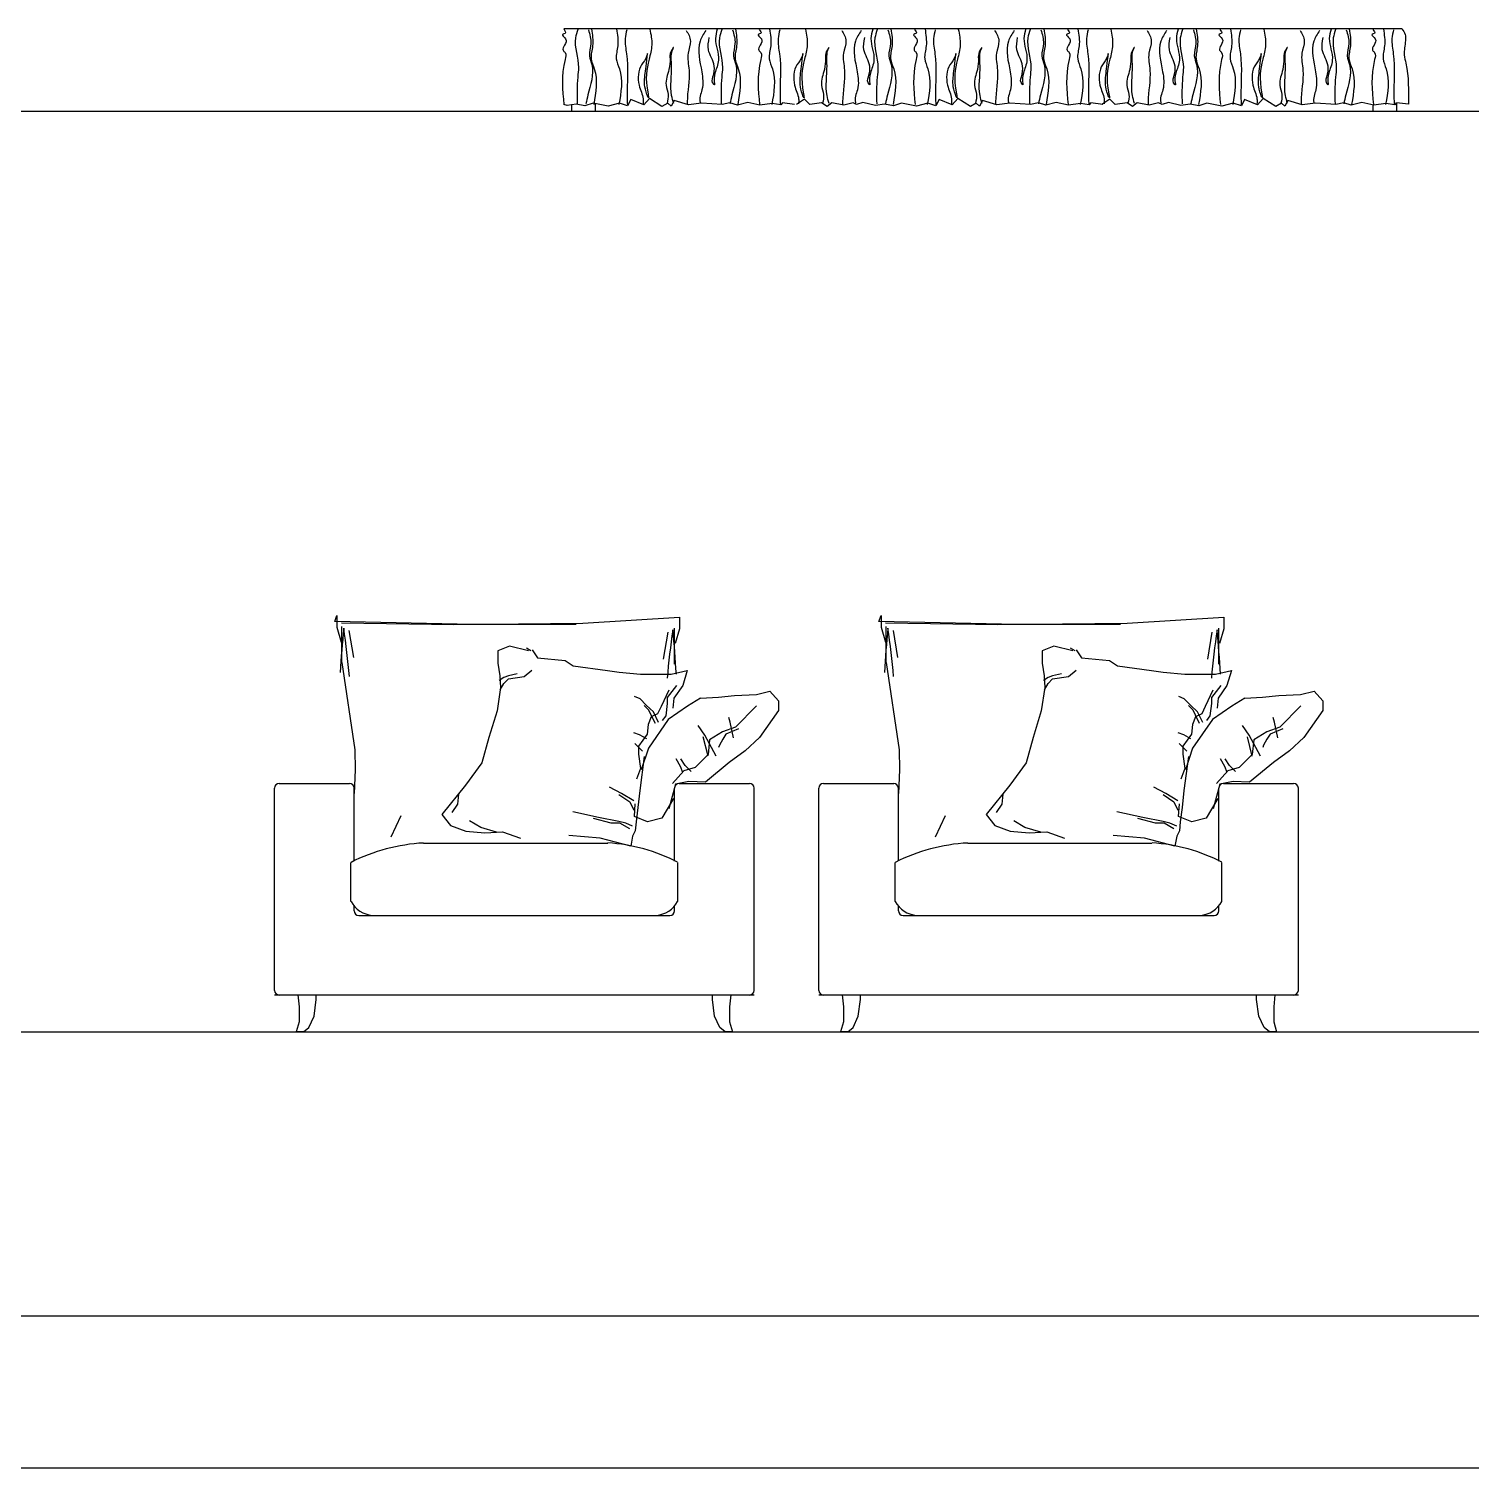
# Model space of a CAD drawing. Header units: inches. Extents: x 6 to 48.5, y 12.5 to 37.3.
# Drawn here: x 40.512 to 43.593, y 12.514 to 15.588 of the extents above; entities that cross this region are included whole.
import ezdxf

# ---------------------------------------------------------------- set-up
doc = ezdxf.new("R2010")
doc.units = ezdxf.units.IN
doc.header["$MEASUREMENT"] = 0
for name, color, linetype in [('02', 2, 'Continuous'), ('1', 1, 'Continuous'), ('4', 4, 'Continuous'), ('kadrbm', 4, 'Continuous')]:
    doc.layers.add(name, color=color, linetype=linetype)

# ---------------------------------------------------------------- blocks, each defined once
blk = doc.blocks.new('kadrbm')
at = {"layer": 'kadrbm', "color": 4}
blk.add_lwpolyline([(0, 0), (0, 24.7972), (21, 24.7972), (21, 0), (0, 0)], close=True, dxfattribs=at)
blk.add_lwpolyline([(20.6631, 0.3257), (20.6631, 24.4603), (0.3369, 24.4603), (0.3369, 0.3257), (20.6631, 0.3257)], dxfattribs=at)

msp = doc.modelspace()

# ---------------------------------------------------------------- linework, layer by layer
at = {"layer": '02'}
for p, q in [((43.4455, 15.5884), (41.655, 15.5884)), ((41.7219, 15.4292), (41.7219, 15.4129)), ((43.3837, 15.4256), (43.3837, 15.4129))]:
    msp.add_line(p, q, dxfattribs=at)
for points in [[(42.1479, 15.4269), (42.1225, 15.4305), (42.1189, 15.426), (42.1002, 15.4287), (42.0743, 15.4251), (42.0485, 15.4309), (42.0262, 15.4251), (42.0101, 15.4305), (41.9932, 15.4269), (41.9495, 15.43), (41.9214, 15.426), (41.8908, 15.4354), (41.8845, 15.4234), (41.8774, 15.4296), (41.8649, 15.4225), (41.8382, 15.4398), (41.8261, 15.426), (41.7981, 15.4372), (41.7914, 15.4238), (41.774, 15.43), (41.7499, 15.4234), (41.7178, 15.43), (41.7004, 15.4243), (41.6817, 15.4278), (41.6727, 15.4264)], [(42.8067, 15.4269), (42.7813, 15.4305), (42.7777, 15.426), (42.759, 15.4287), (42.7331, 15.4251), (42.7073, 15.4309), (42.685, 15.4251), (42.669, 15.4305), (42.652, 15.4269), (42.6083, 15.43), (42.5802, 15.426), (42.5496, 15.4354), (42.5433, 15.4234), (42.5362, 15.4296), (42.5237, 15.4225), (42.497, 15.4398), (42.4849, 15.426), (42.4569, 15.4372), (42.4502, 15.4238), (42.4328, 15.43), (42.4087, 15.4234), (42.3766, 15.43), (42.3592, 15.4243), (42.3405, 15.4278), (42.321, 15.4247), (42.2942, 15.4314), (42.2808, 15.4265), (42.2733, 15.4301), (42.2537, 15.4256), (42.2278, 15.4301), (42.218, 15.4229), (42.206, 15.4301), (42.1805, 15.4265), (42.1694, 15.4381), (42.152, 15.4269)], [(43.4335, 15.4303), (43.4301, 15.426), (43.4114, 15.4287), (43.3855, 15.4251), (43.3597, 15.4309), (43.3374, 15.4251), (43.3213, 15.4305), (43.3044, 15.4269), (43.2607, 15.43), (43.2326, 15.426), (43.202, 15.4354), (43.1957, 15.4234), (43.1886, 15.4296), (43.1761, 15.4225), (43.1494, 15.4398), (43.1373, 15.426), (43.1093, 15.4372), (43.1026, 15.4238), (43.0852, 15.43), (43.0611, 15.4234), (43.029, 15.43), (43.0116, 15.4243), (42.9929, 15.4278), (42.9734, 15.4247), (42.9466, 15.4314), (42.9332, 15.4265), (42.9257, 15.4301), (42.906, 15.4256), (42.8802, 15.4301), (42.8704, 15.4229), (42.8583, 15.4301), (42.8329, 15.4265), (42.8218, 15.4381), (42.8044, 15.4269)]]:
    msp.add_lwpolyline(points, dxfattribs=at)
for points in [[(41.6849, 15.5868), (41.6801, 15.5692), (41.6865, 15.5058), (41.6849, 15.4855), (41.6839, 15.4285)], [(41.7079, 15.5863), (41.7132, 15.557), (41.71, 15.5308), (41.7148, 15.5122), (41.7068, 15.4472), (41.7025, 15.4285)], [(41.7142, 15.5882), (41.7167, 15.5519), (41.7136, 15.5246), (41.7203, 15.5028), (41.7191, 15.427)], [(41.768, 15.5882), (41.7705, 15.5519), (41.7674, 15.5246), (41.7741, 15.5028), (41.7729, 15.427)], [(41.7899, 15.5864), (41.7862, 15.5676), (41.7893, 15.5349), (41.7905, 15.4434), (41.7911, 15.4258)], [(41.8391, 15.5875), (41.8432, 15.5542), (41.8374, 15.5237), (41.8351, 15.4495), (41.8363, 15.4409), (41.8328, 15.4484), (41.8282, 15.4846), (41.8334, 15.5295), (41.8339, 15.5358), (41.8328, 15.5312), (41.8213, 15.5116), (41.8161, 15.4679), (41.8247, 15.4392), (41.8247, 15.4282)], [(41.9168, 15.5852), (41.9257, 15.5624), (41.9208, 15.5367), (41.9228, 15.5001), (41.9188, 15.4328), (41.9188, 15.4268)], [(41.9584, 15.5847), (41.9462, 15.5618), (41.9499, 15.4967), (41.9504, 15.4584), (41.9462, 15.4312), (41.9467, 15.4296)], [(41.983, 15.5879), (41.9793, 15.5676), (41.9857, 15.5218), (41.9782, 15.4941), (41.9771, 15.4701), (41.9771, 15.469), (41.9761, 15.4696), (41.9739, 15.4861), (41.9766, 15.509), (41.9643, 15.5436), (41.9659, 15.5698)], [(41.9926, 15.5868), (41.9878, 15.5692), (41.9942, 15.5058), (41.9926, 15.4855), (41.9915, 15.4285)], [(42.0156, 15.5863), (42.0209, 15.557), (42.0177, 15.5308), (42.0225, 15.5122), (42.0145, 15.4472), (42.0102, 15.4285)], [(42.0219, 15.5882), (42.0243, 15.5519), (42.0213, 15.5246), (42.028, 15.5028), (42.0268, 15.427)], [(42.0723, 15.587), (42.076, 15.5785), (42.0705, 15.5767), (42.0772, 15.567), (42.0748, 15.5537), (42.0717, 15.5428), (42.076, 15.5379), (42.076, 15.5228), (42.0735, 15.427)], [(42.0948, 15.5882), (42.0972, 15.5519), (42.0942, 15.5246), (42.1009, 15.5028), (42.0996, 15.427)], [(42.1166, 15.5864), (42.113, 15.5676), (42.116, 15.5349), (42.1172, 15.4434), (42.1178, 15.4258)], [(42.1712, 15.5875), (42.1752, 15.5542), (42.1695, 15.5237), (42.1672, 15.4495), (42.1683, 15.4409), (42.1649, 15.4484), (42.1602, 15.4846), (42.1654, 15.5295), (42.166, 15.5358), (42.1649, 15.5312), (42.1533, 15.5116), (42.1482, 15.4679), (42.1568, 15.4392), (42.1568, 15.4282)], [(42.2489, 15.5852), (42.2578, 15.5624), (42.2528, 15.5367), (42.2548, 15.5001), (42.2509, 15.4328), (42.2509, 15.4268)], [(42.2905, 15.5847), (42.2782, 15.5618), (42.282, 15.4967), (42.2825, 15.4584), (42.2782, 15.4312), (42.2788, 15.4296)], [(42.3151, 15.5879), (42.3113, 15.5676), (42.3177, 15.5218), (42.3103, 15.4941), (42.3092, 15.4701), (42.3092, 15.469), (42.3081, 15.4696), (42.306, 15.4861), (42.3087, 15.509), (42.2964, 15.5436), (42.298, 15.5698)], [(42.3247, 15.5868), (42.3199, 15.5692), (42.3263, 15.5058), (42.3247, 15.4855), (42.3236, 15.4285)], [(42.3476, 15.5863), (42.3529, 15.557), (42.3497, 15.5308), (42.3545, 15.5122), (42.3465, 15.4472), (42.3423, 15.4285)], [(42.354, 15.5882), (42.3564, 15.5519), (42.3534, 15.5246), (42.36, 15.5028), (42.3588, 15.427)], [(42.4044, 15.587), (42.408, 15.5785), (42.4026, 15.5767), (42.4092, 15.567), (42.4068, 15.5537), (42.4038, 15.5428), (42.408, 15.5379), (42.408, 15.5228), (42.4056, 15.427)], [(42.4268, 15.5882), (42.4293, 15.5519), (42.4262, 15.5246), (42.4329, 15.5028), (42.4317, 15.427)], [(42.4487, 15.5864), (42.4451, 15.5676), (42.4481, 15.5349), (42.4493, 15.4434), (42.4499, 15.4258)], [(42.4979, 15.5875), (42.502, 15.5542), (42.4962, 15.5237), (42.4939, 15.4495), (42.4951, 15.4409), (42.4916, 15.4484), (42.487, 15.4846), (42.4922, 15.5295), (42.4928, 15.5358), (42.4916, 15.5312), (42.4801, 15.5116), (42.4749, 15.4679), (42.4835, 15.4392), (42.4835, 15.4282)], [(42.5756, 15.5852), (42.5845, 15.5624), (42.5796, 15.5367), (42.5816, 15.5001), (42.5776, 15.4328), (42.5776, 15.4268)], [(42.6173, 15.5847), (42.605, 15.5618), (42.6087, 15.4967), (42.6092, 15.4584), (42.605, 15.4312), (42.6055, 15.4296)], [(42.6418, 15.5879), (42.6381, 15.5676), (42.6445, 15.5218), (42.637, 15.4941), (42.6359, 15.4701), (42.6359, 15.469), (42.6349, 15.4696), (42.6327, 15.4861), (42.6354, 15.509), (42.6231, 15.5436), (42.6247, 15.5698)], [(42.6514, 15.5868), (42.6466, 15.5692), (42.653, 15.5058), (42.6514, 15.4855), (42.6503, 15.4285)], [(42.6744, 15.5863), (42.6797, 15.557), (42.6765, 15.5308), (42.6813, 15.5122), (42.6733, 15.4472), (42.669, 15.4285)], [(42.6807, 15.5882), (42.6832, 15.5519), (42.6801, 15.5246), (42.6868, 15.5028), (42.6856, 15.427)], [(42.7311, 15.587), (42.7348, 15.5785), (42.7293, 15.5767), (42.736, 15.567), (42.7336, 15.5537), (42.7305, 15.5428), (42.7348, 15.5379), (42.7348, 15.5228), (42.7324, 15.427)], [(42.7536, 15.5882), (42.756, 15.5519), (42.753, 15.5246), (42.7597, 15.5028), (42.7584, 15.427)], [(42.7754, 15.5864), (42.7718, 15.5676), (42.7748, 15.5349), (42.776, 15.4434), (42.7767, 15.4258)], [(42.8236, 15.5875), (42.8276, 15.5542), (42.8218, 15.5237), (42.8195, 15.4495), (42.8207, 15.4409), (42.8172, 15.4484), (42.8126, 15.4846), (42.8178, 15.5295), (42.8184, 15.5358), (42.8172, 15.5312), (42.8057, 15.5116), (42.8005, 15.4679), (42.8092, 15.4392), (42.8092, 15.4282)], [(42.9013, 15.5852), (42.9102, 15.5624), (42.9052, 15.5367), (42.9072, 15.5001), (42.9033, 15.4328), (42.9033, 15.4268)], [(42.9429, 15.5847), (42.9306, 15.5618), (42.9344, 15.4967), (42.9349, 15.4584), (42.9306, 15.4312), (42.9312, 15.4296)], [(42.9674, 15.5879), (42.9637, 15.5676), (42.9701, 15.5218), (42.9626, 15.4941), (42.9616, 15.4701), (42.9616, 15.469), (42.9605, 15.4696), (42.9584, 15.4861), (42.961, 15.509), (42.9488, 15.5436), (42.9504, 15.5698)], [(42.9771, 15.5868), (42.9722, 15.5692), (42.9787, 15.5058), (42.9771, 15.4855), (42.976, 15.4285)], [(43, 15.5863), (43.0053, 15.557), (43.0021, 15.5308), (43.0069, 15.5122), (42.9989, 15.4472), (42.9947, 15.4285)], [(43.0064, 15.5882), (43.0088, 15.5519), (43.0058, 15.5246), (43.0124, 15.5028), (43.0112, 15.427)], [(43.0568, 15.587), (43.0604, 15.5785), (43.055, 15.5767), (43.0616, 15.567), (43.0592, 15.5537), (43.0562, 15.5428), (43.0604, 15.5379), (43.0604, 15.5228), (43.058, 15.427)], [(43.0792, 15.5882), (43.0817, 15.5519), (43.0786, 15.5246), (43.0853, 15.5028), (43.0841, 15.427)], [(43.1011, 15.5864), (43.0974, 15.5676), (43.1005, 15.5349), (43.1017, 15.4434), (43.1023, 15.4258)], [(43.1503, 15.5875), (43.1544, 15.5542), (43.1486, 15.5237), (43.1463, 15.4495), (43.1474, 15.4409), (43.144, 15.4484), (43.1394, 15.4846), (43.1446, 15.5295), (43.1451, 15.5358), (43.144, 15.5312), (43.1325, 15.5116), (43.1273, 15.4679), (43.1359, 15.4392), (43.1359, 15.4282)], [(43.228, 15.5852), (43.2369, 15.5624), (43.232, 15.5367), (43.234, 15.5001), (43.23, 15.4328), (43.23, 15.4268)], [(43.2696, 15.5847), (43.2574, 15.5618), (43.2611, 15.4967), (43.2616, 15.4584), (43.2574, 15.4312), (43.2579, 15.4296)], [(43.2942, 15.5879), (43.2905, 15.5676), (43.2969, 15.5218), (43.2894, 15.4941), (43.2883, 15.4701), (43.2883, 15.469), (43.2873, 15.4696), (43.2851, 15.4861), (43.2878, 15.509), (43.2755, 15.5436), (43.2771, 15.5698)], [(43.3038, 15.5868), (43.299, 15.5692), (43.3054, 15.5058), (43.3038, 15.4855), (43.3027, 15.4285)], [(43.3267, 15.5863), (43.3321, 15.557), (43.3289, 15.5308), (43.3337, 15.5122), (43.3257, 15.4472), (43.3214, 15.4285)], [(43.3331, 15.5882), (43.3355, 15.5519), (43.3325, 15.5246), (43.3392, 15.5028), (43.338, 15.427)], [(43.3835, 15.587), (43.3872, 15.5785), (43.3817, 15.5767), (43.3884, 15.567), (43.386, 15.5537), (43.3829, 15.5428), (43.3872, 15.5379), (43.3872, 15.5228), (43.3847, 15.427)], [(43.406, 15.5882), (43.4084, 15.5519), (43.4054, 15.5246), (43.412, 15.5028), (43.4108, 15.427)], [(43.4278, 15.5864), (43.4242, 15.5676), (43.4272, 15.5349), (43.4284, 15.4434), (43.429, 15.4258)], [(41.89, 15.4288), (41.8855, 15.4464), (41.8855, 15.5098), (41.8866, 15.5415), (41.8872, 15.5432), (41.8896, 15.5487), (41.8845, 15.5407), (41.8821, 15.5245), (41.8798, 15.5018), (41.8736, 15.4684), (41.8781, 15.4481), (41.8758, 15.4294)], [(42.2221, 15.4288), (42.2175, 15.4464), (42.2175, 15.5098), (42.2187, 15.5415), (42.2192, 15.5432), (42.2217, 15.5487), (42.2166, 15.5407), (42.2141, 15.5245), (42.2119, 15.5018), (42.2056, 15.4684), (42.2102, 15.4481), (42.2079, 15.4294)], [(42.5488, 15.4288), (42.5443, 15.4464), (42.5443, 15.5098), (42.5454, 15.5415), (42.546, 15.5432), (42.5484, 15.5487), (42.5433, 15.5407), (42.5409, 15.5245), (42.5386, 15.5018), (42.5324, 15.4684), (42.5369, 15.4481), (42.5346, 15.4294)], [(42.8744, 15.4288), (42.8699, 15.4464), (42.8699, 15.5098), (42.871, 15.5415), (42.8716, 15.5432), (42.874, 15.5487), (42.869, 15.5407), (42.8665, 15.5245), (42.8642, 15.5018), (42.858, 15.4684), (42.8625, 15.4481), (42.8603, 15.4294)], [(43.2012, 15.4288), (43.1967, 15.4464), (43.1967, 15.5098), (43.1978, 15.5415), (43.1984, 15.5432), (43.2008, 15.5487), (43.1957, 15.5407), (43.1933, 15.5245), (43.191, 15.5018), (43.1848, 15.4684), (43.1893, 15.4481), (43.187, 15.4294)]]:
    msp.add_spline(points, degree=3, dxfattribs=at)
at = {"layer": '1'}
for p, q in [((27.8075, 15.4129), (48.1337, 15.4129)), ((27.8075, 13.446), (48.1337, 13.446))]:
    msp.add_line(p, q, dxfattribs=at)
at = {"layer": '4'}
for p, q in [((41.6719, 15.4263), (41.6719, 15.4129)), ((43.4337, 15.4305), (43.4337, 15.4129)), ((41.1659, 14.3226), (41.1706, 14.3351)), ((41.1706, 14.3351), (41.1706, 14.3101)), ((41.6958, 14.3191), (41.9026, 14.3316)), ((41.9026, 14.3316), (41.9026, 14.3066)), ((42.3285, 14.3226), (42.3331, 14.3351)), ((42.3331, 14.3351), (42.3331, 14.3101)), ((42.8584, 14.3191), (43.0652, 14.3316)), ((43.0652, 14.3316), (43.0652, 14.3066)), ((41.4603, 14.316), (41.1659, 14.3226)), ((41.1706, 14.3101), (41.18, 14.2787)), ((41.1802, 14.3194), (41.4201, 14.316)), ((41.1814, 14.2349), (41.1814, 14.3116)), ((41.196, 14.3035), (41.2057, 14.2456)), ((41.4201, 14.316), (41.6958, 14.3191)), ((41.6816, 14.316), (41.4603, 14.316)), ((41.8772, 14.3001), (41.8675, 14.2421)), ((41.8918, 14.2314), (41.8918, 14.3081)), ((41.9026, 14.3066), (41.8932, 14.2753)), ((42.6228, 14.316), (42.3285, 14.3226)), ((42.3331, 14.3101), (42.3425, 14.2787)), ((42.3427, 14.3194), (42.5826, 14.316)), ((42.344, 14.2349), (42.344, 14.3116)), ((42.3585, 14.3035), (42.3682, 14.2456)), ((42.5826, 14.316), (42.8584, 14.3191)), ((42.8441, 14.316), (42.6228, 14.316)), ((43.0543, 14.2314), (43.0543, 14.3081)), ((43.0652, 14.3066), (43.0558, 14.2753)), ((41.5395, 14.2697), (41.5146, 14.2602)), ((41.5797, 14.2602), (41.5395, 14.2697)), ((41.5851, 14.26), (41.5752, 14.2654)), ((42.702, 14.2697), (42.6771, 14.2602)), ((42.7423, 14.2602), (42.702, 14.2697)), ((42.7476, 14.26), (42.7378, 14.2654)), ((41.1814, 14.2349), (41.209, 14.0485)), ((41.5146, 14.2602), (41.5146, 14.2334)), ((41.5874, 14.2621), (41.5989, 14.2449)), ((41.5989, 14.2449), (41.6583, 14.2391)), ((41.6583, 14.2391), (41.6755, 14.2276)), ((42.344, 14.2349), (42.3715, 14.0485)), ((42.6771, 14.2602), (42.6771, 14.2334)), ((42.7499, 14.2621), (42.7614, 14.2449)), ((42.7614, 14.2449), (42.8208, 14.2391)), ((42.8208, 14.2391), (42.8381, 14.2276)), ((41.5146, 14.2334), (41.5184, 14.2066)), ((41.5184, 14.2066), (41.5203, 14.1817)), ((41.5369, 14.2064), (41.5271, 14.2031)), ((41.5555, 14.2108), (41.5369, 14.2064)), ((41.5369, 14.1998), (41.5708, 14.2053)), ((41.5708, 14.2053), (41.5873, 14.2184)), ((41.6755, 14.2276), (41.7484, 14.2181)), ((41.7484, 14.2181), (41.7733, 14.2142)), ((41.7733, 14.2142), (41.8193, 14.2104)), ((41.8193, 14.2104), (41.8844, 14.2104)), ((41.8844, 14.2104), (41.9189, 14.2181)), ((41.9189, 14.2181), (41.9093, 14.1855)), ((42.6771, 14.2334), (42.681, 14.2066)), ((42.681, 14.2066), (42.6829, 14.1817)), ((42.6995, 14.2064), (42.6896, 14.2031)), ((42.7181, 14.2108), (42.6995, 14.2064)), ((42.6995, 14.1998), (42.7334, 14.2053)), ((42.7334, 14.2053), (42.7498, 14.2184)), ((42.8381, 14.2276), (42.9109, 14.2181)), ((42.9109, 14.2181), (42.9358, 14.2142)), ((42.9358, 14.2142), (42.9818, 14.2104)), ((42.9818, 14.2104), (43.047, 14.2104)), ((43.047, 14.2104), (43.0814, 14.2181)), ((43.0814, 14.2181), (43.0719, 14.1855)), ((41.5203, 14.1817), (41.5127, 14.1319)), ((41.5271, 14.2031), (41.5172, 14.1966)), ((41.5194, 14.1769), (41.5271, 14.19)), ((41.5271, 14.19), (41.5369, 14.1998)), ((41.8794, 14.1758), (41.863, 14.1408)), ((41.8959, 14.1856), (41.8762, 14.1605)), ((41.9093, 14.1855), (41.8902, 14.1587)), ((42.0667, 14.1664), (42.0953, 14.1735)), ((42.0953, 14.1735), (42.1139, 14.1534)), ((42.6829, 14.1817), (42.6752, 14.1319)), ((42.6896, 14.2031), (42.6798, 14.1966)), ((42.682, 14.1769), (42.6896, 14.19)), ((42.6896, 14.19), (42.6995, 14.1998)), ((43.0719, 14.1855), (43.0527, 14.1587)), ((41.8182, 14.1572), (41.8061, 14.1627)), ((41.8313, 14.1441), (41.8182, 14.1572)), ((41.8368, 14.1331), (41.8269, 14.143)), ((41.8466, 14.1299), (41.8313, 14.1441)), ((41.8762, 14.1474), (41.8729, 14.1211)), ((41.8762, 14.1605), (41.8762, 14.1474)), ((41.9198, 14.1419), (41.8782, 14.1132)), ((41.8902, 14.1587), (41.8882, 14.1376)), ((41.9472, 14.1591), (41.9198, 14.1419)), ((41.9472, 14.1591), (41.9855, 14.161)), ((41.9855, 14.161), (42.0202, 14.1646)), ((42.0202, 14.1646), (42.0667, 14.1664)), ((42.0671, 14.1421), (42.0221, 14.0971)), ((42.1139, 14.1534), (42.1139, 14.1323)), ((43.0527, 14.1587), (43.0508, 14.1376)), ((41.5127, 14.1319), (41.4954, 14.0745)), ((41.8422, 14.1189), (41.8357, 14.1025)), ((41.8782, 14.1132), (41.836, 14.0519)), ((41.8422, 14.1222), (41.8368, 14.1331)), ((41.8554, 14.1255), (41.8422, 14.1189)), ((41.851, 14.1047), (41.8422, 14.1222)), ((41.8576, 14.1069), (41.8466, 14.1299)), ((41.863, 14.1408), (41.8554, 14.1255)), ((41.8729, 14.1211), (41.8652, 14.1113)), ((42.0107, 14.1072), (42.0077, 14.1172)), ((42.1139, 14.1323), (42.0736, 14.0749)), ((42.6752, 14.1319), (42.658, 14.0745)), ((41.8171, 14.0807), (41.805, 14.085)), ((41.8335, 14.0818), (41.8149, 14.0566)), ((41.8324, 14.0719), (41.8171, 14.0807)), ((41.8357, 14.1025), (41.8335, 14.0818)), ((41.9564, 14.0799), (41.9426, 14.1006)), ((41.9945, 14.0868), (41.9668, 14.0695)), ((42.0221, 14.0971), (41.9945, 14.0868)), ((42.0017, 14.0822), (41.9947, 14.0712)), ((42.0287, 14.0932), (42.0017, 14.0822)), ((42.0177, 14.0742), (42.0107, 14.1072)), ((41.4954, 14.0745), (41.4801, 14.0209)), ((41.8236, 14.0457), (41.8072, 14.0621)), ((41.8149, 14.0566), (41.8149, 14.0391)), ((41.836, 14.0519), (41.8207, 14.006)), ((41.9633, 14.0349), (41.953, 14.0764)), ((41.9806, 14.0349), (41.9564, 14.0799)), ((41.9668, 14.0695), (41.9633, 14.0384)), ((41.9876, 14.0581), (41.9856, 14.0531)), ((41.9947, 14.0712), (41.9876, 14.0581)), ((42.0736, 14.0749), (42.043, 14.0462)), ((42.658, 14.0745), (42.6426, 14.0209)), ((41.209, 14.0485), (41.2099, 14.006)), ((41.4801, 14.0209), (41.4456, 13.973)), ((41.8149, 14.0391), (41.8193, 14.0085)), ((41.8269, 14.0343), (41.8173, 13.9615)), ((41.9045, 14.0131), (41.8955, 14.0291)), ((41.9145, 14.0151), (41.9055, 14.0291)), ((41.9633, 14.0384), (41.9357, 14.0107)), ((42.0085, 14.0213), (41.9578, 13.9793)), ((42.043, 14.0462), (42.0085, 14.0213)), ((42.3715, 14.0485), (42.3724, 14.006)), ((42.6426, 14.0209), (42.6081, 13.973)), ((42.9895, 14.0343), (42.9799, 13.9615)), ((41.2099, 14.006), (41.2073, 13.9549)), ((41.8193, 14.0085), (41.8105, 13.9855)), ((41.9114, 14.0038), (41.8872, 13.9762)), ((41.9095, 14.0001), (41.9045, 14.0131)), ((41.9357, 14.0107), (41.9114, 14.0038)), ((41.9275, 14.0021), (41.9145, 14.0151)), ((42.3724, 14.006), (42.3699, 13.9549)), ((41.0373, 13.5347), (41.0373, 13.9667)), ((41.0473, 13.9767), (41.1973, 13.9767)), ((41.2073, 13.8112), (41.2073, 13.9667)), ((41.4456, 13.973), (41.395, 13.9101)), ((41.7788, 13.9555), (41.753, 13.969)), ((41.8173, 13.9615), (41.8135, 13.9251)), ((41.894, 13.9753), (41.8797, 13.9227)), ((41.8918, 13.8107), (41.8918, 13.9667)), ((41.9224, 13.981), (41.894, 13.9753)), ((41.9018, 13.9767), (42.0518, 13.9767)), ((41.9578, 13.9793), (41.9224, 13.981)), ((42.0618, 13.5347), (42.0618, 13.9667)), ((42.1999, 13.5347), (42.1999, 13.9667)), ((42.2099, 13.9767), (42.3599, 13.9767)), ((42.3699, 13.8112), (42.3699, 13.9667)), ((42.6081, 13.973), (42.5575, 13.9101)), ((42.9799, 13.9615), (42.9761, 13.9251)), ((43.0543, 13.8107), (43.0543, 13.9667)), ((43.0643, 13.9767), (43.2143, 13.9767)), ((43.2243, 13.5347), (43.2243, 13.9667)), ((41.4283, 13.9322), (41.4164, 13.9144)), ((41.4303, 13.9539), (41.4283, 13.9322)), ((41.7726, 13.953), (41.796, 13.9371)), ((41.8046, 13.9395), (41.7788, 13.9555)), ((41.796, 13.9371), (41.8046, 13.9199)), ((41.806, 13.9057), (41.808, 13.9334)), ((41.8897, 13.9447), (41.8648, 13.9026)), ((42.5908, 13.9322), (42.5789, 13.9144)), ((42.5928, 13.9539), (42.5908, 13.9322)), ((41.2868, 13.8626), (41.308, 13.9081)), ((41.395, 13.9101), (41.4134, 13.8868)), ((41.4778, 13.8827), (41.454, 13.8965)), ((41.7296, 13.9039), (41.6743, 13.9162)), ((41.7567, 13.8917), (41.7186, 13.9015)), ((41.7726, 13.8953), (41.7296, 13.9039)), ((41.7874, 13.8917), (41.7726, 13.8953)), ((41.8341, 13.8949), (41.806, 13.9057)), ((41.8135, 13.9251), (41.8097, 13.8945)), ((41.8648, 13.9026), (41.8341, 13.8949)), ((42.4493, 13.8626), (42.4705, 13.9081)), ((42.5575, 13.9101), (42.5759, 13.8868)), ((42.6403, 13.8827), (42.6166, 13.8965)), ((42.8922, 13.9039), (42.8369, 13.9162)), ((42.9352, 13.8953), (42.8922, 13.9039)), ((42.9499, 13.8917), (42.9352, 13.8953)), ((42.9761, 13.9251), (42.9722, 13.8945)), ((41.4134, 13.8868), (41.4459, 13.8748)), ((41.4459, 13.8748), (41.4869, 13.8713)), ((41.5114, 13.8728), (41.4778, 13.8827)), ((41.4869, 13.8713), (41.5242, 13.8734)), ((41.5242, 13.8734), (41.5625, 13.86)), ((41.733, 13.86), (41.666, 13.8658)), ((41.7751, 13.8917), (41.7567, 13.8917)), ((41.796, 13.8794), (41.7751, 13.8917)), ((41.8021, 13.8855), (41.7874, 13.8917)), ((41.8078, 13.8754), (41.802, 13.8639)), ((41.8097, 13.8945), (41.8078, 13.8754)), ((42.5759, 13.8868), (42.6084, 13.8748)), ((42.6084, 13.8748), (42.6494, 13.8713)), ((42.674, 13.8728), (42.6403, 13.8827)), ((42.6494, 13.8713), (42.6867, 13.8734)), ((42.6867, 13.8734), (42.725, 13.86)), ((42.8956, 13.86), (42.8285, 13.8658)), ((42.9647, 13.8855), (42.9499, 13.8917)), ((42.9703, 13.8754), (42.9646, 13.8639)), ((42.9722, 13.8945), (42.9703, 13.8754)), ((41.3556, 13.8494), (41.7492, 13.8494)), ((41.7982, 13.8428), (41.733, 13.86)), ((41.802, 13.8639), (41.7982, 13.8428)), ((42.5181, 13.8494), (42.9117, 13.8494)), ((42.9607, 13.8428), (42.8956, 13.86)), ((42.9646, 13.8639), (42.9607, 13.8428)), ((41.2006, 13.7246), (41.2006, 13.8081)), ((41.8985, 13.7246), (41.8985, 13.8081)), ((42.3632, 13.7246), (42.3632, 13.8081)), ((43.061, 13.7246), (43.061, 13.8081)), ((41.2073, 13.7047), (41.2073, 13.7149)), ((41.8918, 13.7047), (41.8918, 13.7149)), ((42.3699, 13.7047), (42.3699, 13.7149)), ((43.0543, 13.7047), (43.0543, 13.7149)), ((41.2173, 13.6947), (41.8818, 13.6947)), ((42.3799, 13.6947), (43.0443, 13.6947)), ((42.0618, 13.5247), (41.0373, 13.5247)), ((41.0874, 13.5249), (41.09, 13.4995)), ((41.09, 13.4995), (41.09, 13.4672)), ((41.1217, 13.4794), (41.1264, 13.5149)), ((41.1264, 13.5149), (41.1264, 13.5247)), ((41.9726, 13.5149), (41.9726, 13.5247)), ((41.9774, 13.4794), (41.9726, 13.5149)), ((42.0117, 13.5249), (42.0091, 13.4995)), ((42.0091, 13.4995), (42.0091, 13.4672)), ((43.2243, 13.5247), (42.1999, 13.5247)), ((42.2499, 13.5249), (42.2525, 13.4995)), ((42.2525, 13.4995), (42.2525, 13.4672)), ((42.2843, 13.4794), (42.289, 13.5149)), ((42.289, 13.5149), (42.289, 13.5247)), ((41.09, 13.4672), (41.0837, 13.446)), ((41.1105, 13.4552), (41.1217, 13.4794)), ((41.9886, 13.4552), (41.9774, 13.4794)), ((42.0091, 13.4672), (42.0154, 13.446)), ((42.2525, 13.4672), (42.2462, 13.446)), ((42.273, 13.4552), (42.2843, 13.4794)), ((41.0992, 13.446), (41.0837, 13.446)), ((41.0992, 13.446), (41.1105, 13.4552)), ((41.9999, 13.446), (41.9886, 13.4552)), ((42.0154, 13.446), (41.9999, 13.446)), ((42.2617, 13.446), (42.2462, 13.446)), ((42.2617, 13.446), (42.273, 13.4552)), ((43.1779, 13.446), (43.1624, 13.446))]:
    msp.add_line(p, q, dxfattribs=at)
for points in [[(41.6719, 15.4263), (41.6622, 15.4247), (41.6554, 15.427)], [(43.4598, 15.4273), (43.4337, 15.4305)], [(43.0397, 14.3001), (43.0301, 14.2421)], [(43.042, 14.1758), (43.0256, 14.1408), (43.0179, 14.1255), (43.0048, 14.1189), (42.9982, 14.1025), (42.996, 14.0818), (42.9774, 14.0566), (42.9774, 14.0391), (42.9818, 14.0085), (42.973, 13.9855)], [(43.0584, 14.1856), (43.0387, 14.1605), (43.0387, 14.1474), (43.0354, 14.1211), (43.0278, 14.1113)], [(43.1097, 14.1591), (43.148, 14.161), (43.1828, 14.1646), (43.2292, 14.1664), (43.2578, 14.1735), (43.2764, 14.1534), (43.2764, 14.1323), (43.2362, 14.0749), (43.2055, 14.0462), (43.171, 14.0213), (43.1203, 13.9793), (43.085, 13.981), (43.0566, 13.9753), (43.0423, 13.9227)], [(43.0201, 14.1069), (43.0092, 14.1299), (42.9938, 14.1441), (42.9807, 14.1572), (42.9687, 14.1627)], [(43.1097, 14.1591), (43.0823, 14.1419), (43.0407, 14.1132), (42.9985, 14.0519), (42.9832, 14.006)], [(43.0135, 14.1047), (43.0048, 14.1222), (42.9993, 14.1331), (42.9895, 14.143)], [(43.2296, 14.1421), (43.1847, 14.0971), (43.157, 14.0868), (43.1293, 14.0695), (43.1259, 14.0384), (43.0982, 14.0107), (43.074, 14.0038), (43.0498, 13.9762)], [(43.1802, 14.0742), (43.1732, 14.1072), (43.1702, 14.1172)], [(42.9949, 14.0719), (42.9796, 14.0807), (42.9676, 14.085)], [(43.1432, 14.0349), (43.119, 14.0799), (43.1051, 14.1006)], [(43.1913, 14.0932), (43.1642, 14.0822), (43.1572, 14.0712), (43.1502, 14.0581), (43.1482, 14.0531)], [(42.9862, 14.0457), (42.9698, 14.0621)], [(43.1259, 14.0349), (43.1155, 14.0764)], [(43.072, 14.0001), (43.067, 14.0131), (43.058, 14.0291)], [(43.0901, 14.0021), (43.0771, 14.0151), (43.068, 14.0291)], [(42.9671, 13.9395), (42.9413, 13.9555), (42.9155, 13.969)], [(42.9352, 13.953), (42.9585, 13.9371), (42.9671, 13.9199)], [(43.0522, 13.9447), (43.0273, 13.9026), (42.9966, 13.8949), (42.9686, 13.9057), (42.9705, 13.9334)], [(42.9585, 13.8794), (42.9376, 13.8917), (42.9192, 13.8917), (42.8811, 13.9015)], [(43.1624, 13.446), (43.1512, 13.4552), (43.1399, 13.4794), (43.1352, 13.5149), (43.1352, 13.5247)], [(43.1742, 13.5249), (43.1717, 13.4995), (43.1717, 13.4672), (43.1779, 13.446)]]:
    msp.add_lwpolyline(points, dxfattribs=at)
for centre, radius, start, end in [((43.7192, 14.0596), 2.5463, 174.3975, 176.5266), ((39.4999, 14.0596), 1.7034, 4.8877, 8.3917), ((43.5733, 14.0561), 1.7034, 171.6083, 175.1123), ((39.354, 14.0561), 2.5463, 3.4734, 5.6025), ((44.8817, 14.0596), 2.5463, 174.3975, 176.5266), ((40.6624, 14.0596), 1.7034, 4.8877, 8.3917), ((44.7358, 14.0561), 1.7034, 171.6083, 175.1123), ((40.5165, 14.0561), 2.5463, 3.4734, 5.6025), ((41.0473, 13.9667), 0.01, 90, 180), ((41.1973, 13.9667), 0.01, 0, 90), ((41.9018, 13.9667), 0.01, 90, 180), ((42.0518, 13.9667), 0.01, 0, 90), ((42.2099, 13.9667), 0.01, 90, 180), ((42.3599, 13.9667), 0.01, 0, 90), ((43.0643, 13.9667), 0.01, 90, 180), ((43.2143, 13.9667), 0.01, 0, 90), ((41.3768, 13.4591), 0.3909, 93.1022, 116.7809), ((41.7286, 13.4852), 0.3649, 62.2599, 86.7717), ((42.5393, 13.4591), 0.3909, 93.1022, 116.7809), ((42.8912, 13.4852), 0.3649, 62.2599, 86.7717), ((41.2515, 13.7524), 0.0579, 208.6239, 264.5673), ((41.8476, 13.7524), 0.0579, 275.4327, 331.3761), ((42.414, 13.7524), 0.0579, 208.6239, 264.5673), ((43.0101, 13.7524), 0.0579, 275.4327, 331.3761), ((41.2173, 13.7047), 0.01, 180, 270), ((41.8818, 13.7047), 0.01, 270, 0), ((42.3799, 13.7047), 0.01, 180, 270), ((43.0443, 13.7047), 0.01, 270, 0), ((41.0473, 13.5347), 0.01, 180, 270), ((42.0518, 13.5347), 0.01, 270, 0), ((42.2099, 13.5347), 0.01, 180, 270), ((43.2143, 13.5347), 0.01, 270, 0)]:
    msp.add_arc(centre, radius, start, end, dxfattribs=at)
for points in [[(41.655, 15.5884), (41.6579, 15.5785), (41.6524, 15.5767), (41.6591, 15.567), (41.6567, 15.5537), (41.6536, 15.5428), (41.6579, 15.5379), (41.6579, 15.5228), (41.6554, 15.427)], [(43.4455, 15.5884), (43.4526, 15.5764), (43.4532, 15.5633), (43.4506, 15.5326), (43.4539, 15.5149), (43.4598, 15.4273)]]:
    msp.add_spline(points, degree=3, dxfattribs=at)

# ---------------------------------------------------------------- block references
at = {"layer": 'kadrbm'}
msp.add_blockref('kadrbm', (27.4706, 12.5141), dxfattribs=at)

doc.saveas('drawing.dxf')
